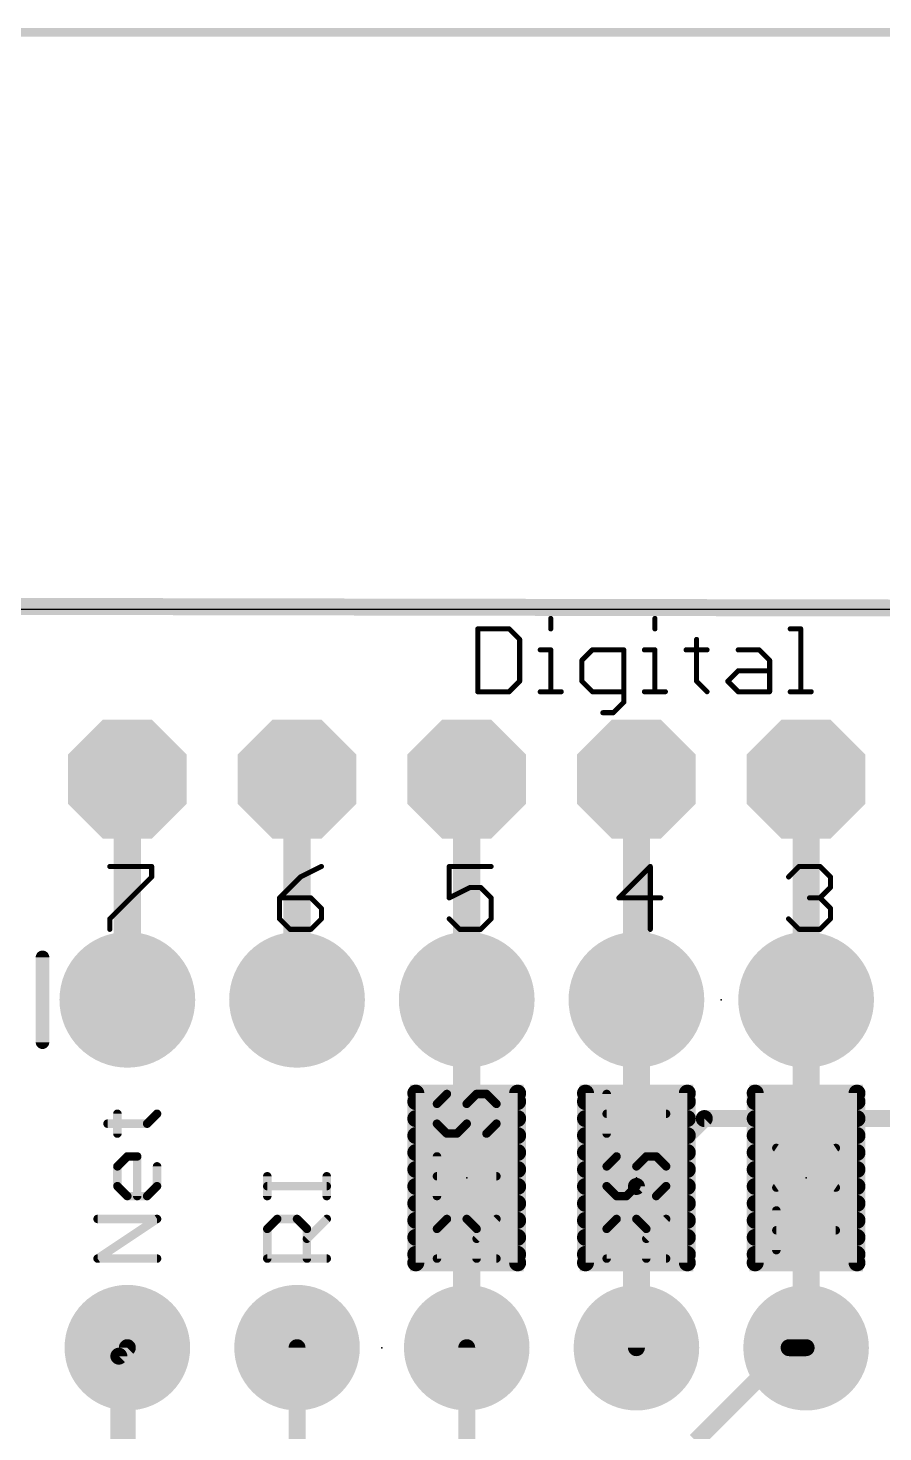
# Model space of a CAD drawing. Extents: x -21.4 to 69.1, y -5.3 to 64.3.
# Drawn here: x 44.23 to 57.03, y 41.03 to 62.04 of the extents above; entities that cross this region are included whole.
import ezdxf

# ---------------------------------------------------------------- set-up
doc = ezdxf.new("R2010")
doc.units = 0
for name, color, linetype in [('1', 12, 'CONTINUOUS'), ('16', 132, 'CONTINUOUS'), ('17', 110, 'CONTINUOUS'), ('20', 53, 'CONTINUOUS'), ('21', 40, 'CONTINUOUS'), ('23', 53, 'CONTINUOUS'), ('24', 53, 'CONTINUOUS'), ('29', 253, 'CONTINUOUS'), ('30', 253, 'CONTINUOUS'), ('47', 253, 'CONTINUOUS'), ('51', 253, 'CONTINUOUS')]:
    doc.layers.add(name, color=color, linetype=linetype)

# ---------------------------------------------------------------- blocks, each defined once
blk = doc.blocks.new('RECT')
blk.add_solid([(-0.5, -0.5), (0.5, -0.5), (-0.5, 0.5), (0.5, 0.5)])
blk = doc.blocks.new('ROUNDP')
at = {"const_width": 0.5}
blk.add_lwpolyline([(0, -0.25, 1), (0, 0.25, 1), (0, -0.25)], format="xyb", dxfattribs=at)
blk = doc.blocks.new('OCTAGONP')
at = {"const_width": 0.5}
blk.add_lwpolyline([(-0.25, -0.1036), (-0.25, 0.1036), (-0.1036, 0.25), (0.1036, 0.25), (0.25, 0.1036), (0.25, -0.1036), (0.1036, -0.25), (-0.1036, -0.25), (-0.25, -0.1036), (-0.25, 0.1036)], dxfattribs=at)

msp = doc.modelspace()

# ---------------------------------------------------------------- linework, layer by layer
at = {"layer": '1'}
for points, const_width in [([(68.961, 53.34), (-0.127, 53.467)], 0.254), ([(45.72, 47.498), (45.72, 50.8)], 0.4064), ([(48.26, 50.8), (48.26, 47.498)], 0.4064), ([(50.8, 47.498), (50.8, 50.8)], 0.4064), ([(53.34, 50.8), (53.34, 47.498)], 0.4064), ([(55.88, 47.498), (55.88, 50.8)], 0.4064), ([(54.356, 45.72), (53.34, 44.704)], 0.254), ([(63.246, 45.72), (54.356, 45.72)], 0.254), ([(53.34, 44.704), (53.34, 42.291)], 0.254), ([(45.72, 39.116), (45.72, 42.291)], 0.254), ([(48.26, 35.687), (48.26, 42.291)], 0.254), ([(50.8, 42.291), (50.8, 40.132)], 0.254), ([(54.229, 40.894), (55.626, 42.291)], 0.254), ([(55.626, 42.291), (55.88, 42.291)], 0.254)]:
    msp.add_lwpolyline(points, dxfattribs=dict(at, const_width=const_width))
for points, const_width in [([(45.8216, 50.8, 1), (45.6184, 50.8)], 0.2032), ([(48.3616, 50.8, 1), (48.1584, 50.8)], 0.2032), ([(50.9016, 50.8, 1), (50.6984, 50.8)], 0.2032), ([(53.4416, 50.8, 1), (53.2384, 50.8)], 0.2032), ([(55.9816, 50.8, 1), (55.7784, 50.8)], 0.2032), ([(45.6184, 47.498, 1), (45.8216, 47.498)], 0.2032), ([(48.1584, 47.498, 1), (48.3616, 47.498)], 0.2032), ([(50.6984, 47.498, 1), (50.9016, 47.498)], 0.2032), ([(53.2384, 47.498, 1), (53.4416, 47.498)], 0.2032), ([(55.7784, 47.498, 1), (55.9816, 47.498)], 0.2032), ([(54.356, 45.7835, 1), (54.356, 45.6565)], 0.127), ([(54.4009, 45.6751, 1), (54.3111, 45.7649)], 0.127), ([(53.4035, 44.704, 1), (53.2765, 44.704)], 0.127), ([(53.2951, 44.7489, 1), (53.3849, 44.6591)], 0.127), ([(45.7835, 42.291, 1), (45.6565, 42.291)], 0.127), ([(48.3235, 42.291, 1), (48.1965, 42.291)], 0.127), ([(50.8635, 42.291, 1), (50.7365, 42.291)], 0.127), ([(53.2765, 42.291, 1), (53.4035, 42.291)], 0.127), ([(55.626, 42.3545, 1), (55.626, 42.2275)], 0.127), ([(55.6709, 42.2461, 1), (55.5811, 42.3359)], 0.127), ([(55.88, 42.2275, 1), (55.88, 42.3545)], 0.127)]:
    msp.add_lwpolyline(points, format="xyb", dxfattribs=dict(at, const_width=const_width))
at = {"layer": '16'}
for points, const_width in [([(68.834, 53.34), (-0.127, 53.467)], 0.254), ([(50.8, 45.593), (50.8, 47.498)], 0.4064), ([(53.34, 45.593), (53.34, 47.498)], 0.4064), ([(55.88, 45.593), (55.88, 47.498)], 0.4064), ([(50.8, 44.069), (50.8, 42.291)], 0.4064), ([(53.34, 44.069), (53.34, 42.291)], 0.4064), ([(55.88, 44.069), (55.88, 42.291)], 0.4064), ([(45.593, 42.164), (45.72, 42.291)], 0.254), ([(45.593, 40.64), (45.593, 42.164)], 0.254)]:
    msp.add_lwpolyline(points, dxfattribs=dict(at, const_width=const_width))
for points, const_width in [([(50.9016, 47.498, 1), (50.6984, 47.498)], 0.2032), ([(53.4416, 47.498, 1), (53.2384, 47.498)], 0.2032), ([(55.9816, 47.498, 1), (55.7784, 47.498)], 0.2032), ([(50.6984, 45.593, 1), (50.9016, 45.593)], 0.2032), ([(53.2384, 45.593, 1), (53.4416, 45.593)], 0.2032), ([(55.7784, 45.593, 1), (55.9816, 45.593)], 0.2032), ([(50.9016, 44.069, 1), (50.6984, 44.069)], 0.2032), ([(53.4416, 44.069, 1), (53.2384, 44.069)], 0.2032), ([(55.9816, 44.069, 1), (55.7784, 44.069)], 0.2032), ([(45.6565, 42.164, 1), (45.5295, 42.164)], 0.127), ([(45.5481, 42.2089, 1), (45.6379, 42.1191)], 0.127), ([(45.7649, 42.2461, 1), (45.6751, 42.3359)], 0.127), ([(50.6984, 42.291, 1), (50.9016, 42.291)], 0.2032), ([(53.2384, 42.291, 1), (53.4416, 42.291)], 0.2032), ([(55.7784, 42.291, 1), (55.9816, 42.291)], 0.2032)]:
    msp.add_lwpolyline(points, format="xyb", dxfattribs=dict(at, const_width=const_width))
at = {"layer": '20'}
msp.add_line((64.516, 53.34), (0, 53.34), dxfattribs=at)
at = {"layer": '21'}
for points, const_width in [([(52.0764, 53.2055, 1), (52.0383, 53.2055)], 0.0381), ([(53.6356, 53.2055, 1), (53.5975, 53.2055)], 0.0381), ([(50.9841, 53.0487, 1), (50.946, 53.0487)], 0.0381), ([(50.9651, 53.0678, 1), (50.9651, 53.0297)], 0.0381), ([(51.4489, 53.0622, 1), (51.4219, 53.0352)], 0.0381), ([(51.4354, 53.0297, 1), (51.4354, 53.0678)], 0.0381), ([(52.0383, 53.0487, 1), (52.0764, 53.0487)], 0.0381), ([(53.5975, 53.0487, 1), (53.6356, 53.0487)], 0.0381), ([(55.6427, 53.0678, 1), (55.6427, 53.0297)], 0.0381), ([(55.8185, 53.0487, 1), (55.7804, 53.0487)], 0.0381), ([(55.7995, 53.0297, 1), (55.7995, 53.0678)], 0.0381), ([(51.6112, 52.8919, 1), (51.5731, 52.8919)], 0.0381), ([(51.5787, 52.8785, 1), (51.6056, 52.9054)], 0.0381), ([(51.9006, 52.7542, 1), (51.9006, 52.7161)], 0.0381), ([(52.0764, 52.7352, 1), (52.0383, 52.7352)], 0.0381), ([(52.0574, 52.7161, 1), (52.0574, 52.7542)], 0.0381), ([(52.6811, 52.7542, 1), (52.6811, 52.7161)], 0.0381), ([(52.6945, 52.7217, 1), (52.6676, 52.7486)], 0.0381), ([(53.1704, 52.7352, 1), (53.1323, 52.7352)], 0.0381), ([(53.1514, 52.7161, 1), (53.1514, 52.7542)], 0.0381), ([(53.4598, 52.7542, 1), (53.4598, 52.7161)], 0.0381), ([(53.6356, 52.7352, 1), (53.5975, 52.7352)], 0.0381), ([(53.6166, 52.7161, 1), (53.6166, 52.7542)], 0.0381), ([(54.0835, 52.7542, 1), (54.0835, 52.7161)], 0.0381), ([(54.2593, 52.8919, 1), (54.2212, 52.8919)], 0.0381), ([(54.397, 52.7161, 1), (54.397, 52.7542)], 0.0381), ([(54.8639, 52.7542, 1), (54.8639, 52.7161)], 0.0381), ([(55.1909, 52.7486, 1), (55.164, 52.7217)], 0.0381), ([(55.1775, 52.7161, 1), (55.1775, 52.7542)], 0.0381), ([(52.5433, 52.5784, 1), (52.5052, 52.5784)], 0.0381), ([(52.5108, 52.5919, 1), (52.5378, 52.5649)], 0.0381), ([(55.3533, 52.5784, 1), (55.3152, 52.5784)], 0.0381), ([(55.3208, 52.5649, 1), (55.3477, 52.5919)], 0.0381), ([(54.8639, 52.4407, 1), (54.8639, 52.4026)], 0.0381), ([(54.8774, 52.4082, 1), (54.8505, 52.4351)], 0.0381), ([(55.3342, 52.4026, 1), (55.3342, 52.4407)], 0.0381), ([(50.946, 52.1081, 1), (50.9841, 52.1081)], 0.0381), ([(50.9651, 52.1272, 1), (50.9651, 52.0891)], 0.0381), ([(51.4219, 52.1216, 1), (51.4489, 52.0946)], 0.0381), ([(51.4354, 52.0891, 1), (51.4354, 52.1272)], 0.0381), ([(51.5731, 52.2649, 1), (51.6112, 52.2649)], 0.0381), ([(51.6056, 52.2514, 1), (51.5787, 52.2783)], 0.0381), ([(51.9006, 52.1272, 1), (51.9006, 52.0891)], 0.0381), ([(52.0383, 52.1081, 1), (52.0764, 52.1081)], 0.0381), ([(52.2142, 52.0891, 1), (52.2142, 52.1272)], 0.0381), ([(52.5378, 52.2783, 1), (52.5108, 52.2514)], 0.0381), ([(52.5052, 52.2649, 1), (52.5433, 52.2649)], 0.0381), ([(52.6811, 52.1272, 1), (52.6811, 52.0891)], 0.0381), ([(52.6676, 52.0946, 1), (52.6945, 52.1216)], 0.0381), ([(53.1514, 52.0891, 1), (53.1514, 52.1272)], 0.0381), ([(53.4598, 52.1272, 1), (53.4598, 52.0891)], 0.0381), ([(53.5975, 52.1081, 1), (53.6356, 52.1081)], 0.0381), ([(53.7734, 52.0891, 1), (53.7734, 52.1272)], 0.0381), ([(54.2537, 52.2783, 1), (54.2268, 52.2514)], 0.0381), ([(54.2212, 52.2649, 1), (54.2593, 52.2649)], 0.0381), ([(54.3836, 52.0946, 1), (54.4105, 52.1216)], 0.0381), ([(54.7206, 52.2783, 1), (54.6937, 52.2514)], 0.0381), ([(54.6937, 52.2783, 1), (54.7206, 52.2514)], 0.0381), ([(54.8639, 52.1272, 1), (54.8639, 52.0891)], 0.0381), ([(54.8505, 52.0946, 1), (54.8774, 52.1216)], 0.0381), ([(55.3152, 52.1081, 1), (55.3533, 52.1081)], 0.0381), ([(55.3342, 52.0891, 1), (55.3342, 52.1272)], 0.0381), ([(55.6427, 52.1272, 1), (55.6427, 52.0891)], 0.0381), ([(55.7804, 52.1081, 1), (55.8185, 52.1081)], 0.0381), ([(55.9562, 52.0891, 1), (55.9562, 52.1272)], 0.0381), ([(53.1323, 51.9513, 1), (53.1704, 51.9513)], 0.0381), ([(53.1648, 51.9379, 1), (53.1379, 51.9648)], 0.0381), ([(52.8378, 51.8136, 1), (52.8378, 51.7755)], 0.0381), ([(52.9811, 51.808, 1), (53.0081, 51.7811)], 0.0381), ([(52.9946, 51.7755, 1), (52.9946, 51.8136)], 0.0381), ([(45.4576, 49.5118, 1), (45.4576, 49.4737)], 0.0381), ([(46.1037, 49.4927, 1), (46.0656, 49.4927)], 0.0381), ([(46.0847, 49.4737, 1), (46.0847, 49.5118)], 0.0381), ([(48.6332, 49.4757, 1), (48.6161, 49.5097)], 0.0381), ([(50.5376, 49.5118, 1), (50.5376, 49.4737)], 0.0381), ([(50.5566, 49.4927, 1), (50.5185, 49.4927)], 0.0381), ([(51.1647, 49.4737, 1), (51.1647, 49.5118)], 0.0381), ([(53.5669, 49.4927, 1), (53.5288, 49.4927)], 0.0381), ([(53.5614, 49.4792, 1), (53.5344, 49.5062)], 0.0381), ([(55.7743, 49.5118, 1), (55.7743, 49.4737)], 0.0381), ([(55.7878, 49.4792, 1), (55.7609, 49.5062)], 0.0381), ([(56.1014, 49.5062, 1), (56.0744, 49.4792)], 0.0381), ([(56.0879, 49.4737, 1), (56.0879, 49.5118)], 0.0381), ([(46.0656, 49.3359, 1), (46.1037, 49.3359)], 0.0381), ([(46.0981, 49.3225, 1), (46.0712, 49.3494)], 0.0381), ([(48.3026, 49.353, 1), (48.3196, 49.3189)], 0.0381), ([(48.3246, 49.3225, 1), (48.2976, 49.3494)], 0.0381), ([(50.8511, 49.1982, 1), (50.8511, 49.1601)], 0.0381), ([(50.8596, 49.1621, 1), (50.8426, 49.1962)], 0.0381), ([(51.0214, 49.1926, 1), (50.9944, 49.1657)], 0.0381), ([(51.0079, 49.1601, 1), (51.0079, 49.1982)], 0.0381), ([(55.6041, 49.3494, 1), (55.6311, 49.3225)], 0.0381), ([(56.2637, 49.3359, 1), (56.2256, 49.3359)], 0.0381), ([(56.2256, 49.1792, 1), (56.2637, 49.1792)], 0.0381), ([(56.2312, 49.3225, 1), (56.2581, 49.3494)], 0.0381), ([(56.2581, 49.1657, 1), (56.2312, 49.1926)], 0.0381), ([(48.0166, 49.0224, 1), (47.9785, 49.0224)], 0.0381), ([(47.9976, 49.0415, 1), (47.9976, 49.0034)], 0.0381), ([(47.9841, 49.0359, 1), (48.0111, 49.0089)], 0.0381), ([(48.4814, 49.0359, 1), (48.4544, 49.0089)], 0.0381), ([(48.4679, 49.0034, 1), (48.4679, 49.0415)], 0.0381), ([(50.5291, 49.0394, 1), (50.5461, 49.0054)], 0.0381), ([(50.5185, 49.0224, 1), (50.5566, 49.0224)], 0.0381), ([(51.1837, 49.0224, 1), (51.1456, 49.0224)], 0.0381), ([(51.1512, 49.0089, 1), (51.1781, 49.0359)], 0.0381), ([(53.0776, 49.0415, 1), (53.0776, 49.0034)], 0.0381), ([(53.0641, 49.0359, 1), (53.0911, 49.0089)], 0.0381), ([(53.7047, 49.0034, 1), (53.7047, 49.0415)], 0.0381), ([(55.9311, 49.0415, 1), (55.9311, 49.0034)], 0.0381), ([(56.1014, 49.0359, 1), (56.0744, 49.0089)], 0.0381), ([(56.0744, 49.0359, 1), (56.1014, 49.0089)], 0.0381), ([(56.0879, 49.0034, 1), (56.0879, 49.0415)], 0.0381), ([(45.4766, 48.7089, 1), (45.4385, 48.7089)], 0.0381), ([(48.0111, 48.7223, 1), (47.9841, 48.6954)], 0.0381), ([(48.6437, 48.8656, 1), (48.6056, 48.8656)], 0.0381), ([(48.6112, 48.8522, 1), (48.6381, 48.8791)], 0.0381), ([(48.6381, 48.6954, 1), (48.6112, 48.7223)], 0.0381), ([(50.5511, 48.7223, 1), (50.5241, 48.6954)], 0.0381), ([(51.1781, 48.6954, 1), (51.1512, 48.7223)], 0.0381), ([(55.6311, 48.7223, 1), (55.6041, 48.6954)], 0.0381), ([(56.2637, 48.8656, 1), (56.2256, 48.8656)], 0.0381), ([(56.2312, 48.8522, 1), (56.2581, 48.8791)], 0.0381), ([(56.2581, 48.6954, 1), (56.2312, 48.7223)], 0.0381), ([(45.4385, 48.5521, 1), (45.4766, 48.5521)], 0.0381), ([(45.4441, 48.7223, 1), (45.4711, 48.6954)], 0.0381), ([(47.9785, 48.7089, 1), (48.0166, 48.7089)], 0.0381), ([(48.1543, 48.5712, 1), (48.1543, 48.5331)], 0.0381), ([(48.1409, 48.5386, 1), (48.1678, 48.5656)], 0.0381), ([(48.4544, 48.5656, 1), (48.4814, 48.5386)], 0.0381), ([(48.4679, 48.5331, 1), (48.4679, 48.5712)], 0.0381), ([(48.6056, 48.7089, 1), (48.6437, 48.7089)], 0.0381), ([(50.6943, 48.5712, 1), (50.6943, 48.5331)], 0.0381), ([(50.6809, 48.5386, 1), (50.7078, 48.5656)], 0.0381), ([(50.9944, 48.5656, 1), (51.0214, 48.5386)], 0.0381), ([(51.0079, 48.5331, 1), (51.0079, 48.5712)], 0.0381), ([(51.1456, 48.7089, 1), (51.1837, 48.7089)], 0.0381), ([(53.5288, 48.5521, 1), (53.5669, 48.5521)], 0.0381), ([(55.7743, 48.5712, 1), (55.7743, 48.5331)], 0.0381), ([(55.7609, 48.5386, 1), (55.7878, 48.5656)], 0.0381), ([(56.0744, 48.5656, 1), (56.1014, 48.5386)], 0.0381), ([(56.0879, 48.5331, 1), (56.0879, 48.5712)], 0.0381), ([(56.2256, 48.7089, 1), (56.2637, 48.7089)], 0.0381), ([(50.5255, 46.0663, 1), (50.4806, 46.1112)], 0.0635), ([(50.9479, 46.1205, 1), (50.9479, 46.057)], 0.0635), ([(50.9704, 46.0663, 1), (50.9255, 46.1112)], 0.0635), ([(51.1187, 46.1112, 1), (51.0738, 46.0663)], 0.0635), ([(51.0962, 46.057, 1), (51.0962, 46.1205)], 0.0635), ([(52.9265, 46.0887, 1), (52.863, 46.0887)], 0.0635), ([(45.6031, 45.7921, 1), (45.5396, 45.7921)], 0.0635), ([(46.187, 45.7697, 1), (46.142, 45.8146)], 0.0635), ([(50.3865, 45.9404, 1), (50.323, 45.9404)], 0.0635), ([(50.3323, 45.9629, 1), (50.3772, 45.918)], 0.0635), ([(50.8314, 45.9404, 1), (50.7679, 45.9404)], 0.0635), ([(50.7772, 45.9629, 1), (50.8221, 45.918)], 0.0635), ([(51.2763, 45.9404, 1), (51.2127, 45.9404)], 0.0635), ([(51.222, 45.918, 1), (51.267, 45.9629)], 0.0635), ([(52.8947, 45.8239, 1), (52.8947, 45.7604)], 0.0635), ([(53.7845, 45.7604, 1), (53.7845, 45.8239)], 0.0635), ([(45.423, 45.6756, 1), (45.423, 45.6121)], 0.0635), ([(45.9938, 45.6663, 1), (46.0387, 45.6214)], 0.0635), ([(46.0162, 45.6121, 1), (46.0162, 45.6756)], 0.0635), ([(50.323, 45.6438, 1), (50.3865, 45.6438)], 0.0635), ([(50.3772, 45.6663, 1), (50.3323, 45.6214)], 0.0635), ([(50.7679, 45.6438, 1), (50.8314, 45.6438)], 0.0635), ([(50.8221, 45.6214, 1), (50.7772, 45.6663)], 0.0635), ([(51.2127, 45.6438, 1), (51.2763, 45.6438)], 0.0635), ([(51.267, 45.6214, 1), (51.222, 45.6663)], 0.0635), ([(45.5396, 45.4955, 1), (45.6031, 45.4955)], 0.0635), ([(50.503, 45.5273, 1), (50.503, 45.4638)], 0.0635), ([(50.4806, 45.4731, 1), (50.5255, 45.518)], 0.0635), ([(50.6289, 45.518, 1), (50.6738, 45.4731)], 0.0635), ([(50.6513, 45.4638, 1), (50.6513, 45.5273)], 0.0635), ([(51.0738, 45.518, 1), (51.1187, 45.4731)], 0.0635), ([(52.863, 45.4955, 1), (52.9265, 45.4955)], 0.0635), ([(45.7196, 45.1849, 1), (45.7196, 45.1214)], 0.0635), ([(45.7421, 45.1307, 1), (45.6972, 45.1756)], 0.0635), ([(45.8997, 45.1532, 1), (45.8362, 45.1532)], 0.0635), ([(45.8679, 45.1214, 1), (45.8679, 45.1849)], 0.0635), ([(50.3865, 45.1532, 1), (50.323, 45.1532)], 0.0635), ([(53.0655, 45.1307, 1), (53.0206, 45.1756)], 0.0635), ([(53.4879, 45.1849, 1), (53.4879, 45.1214)], 0.0635), ([(53.5104, 45.1307, 1), (53.4655, 45.1756)], 0.0635), ([(53.6587, 45.1756, 1), (53.6138, 45.1307)], 0.0635), ([(53.6362, 45.1214, 1), (53.6362, 45.1849)], 0.0635), ([(55.4524, 45.3066, 1), (55.4171, 45.2538)], 0.0635), ([(56.3421, 45.2538, 1), (56.3069, 45.3066)], 0.0635), ([(45.6031, 45.0049, 1), (45.5396, 45.0049)], 0.0635), ([(45.5489, 45.0273, 1), (45.5938, 44.9824)], 0.0635), ([(46.1963, 45.0049, 1), (46.1328, 45.0049)], 0.0635), ([(52.9265, 45.0049, 1), (52.863, 45.0049)], 0.0635), ([(52.8723, 45.0273, 1), (52.9172, 44.9824)], 0.0635), ([(53.3714, 45.0049, 1), (53.3079, 45.0049)], 0.0635), ([(53.3172, 45.0273, 1), (53.3621, 44.9824)], 0.0635), ([(53.8163, 45.0049, 1), (53.7527, 45.0049)], 0.0635), ([(53.762, 44.9824, 1), (53.807, 45.0273)], 0.0635), ([(45.5938, 44.7308, 1), (45.5489, 44.6859)], 0.0635), ([(46.187, 44.6859, 1), (46.142, 44.7308)], 0.0635), ([(47.8465, 44.8566, 1), (47.783, 44.8566)], 0.0635), ([(47.8147, 44.7401, 1), (47.8147, 44.6766)], 0.0635), ([(48.7363, 44.8566, 1), (48.6728, 44.8566)], 0.0635), ([(48.7045, 44.6766, 1), (48.7045, 44.7401)], 0.0635), ([(50.3547, 44.8884, 1), (50.3547, 44.8249)], 0.0635), ([(51.2445, 44.8249, 1), (51.2445, 44.8884)], 0.0635), ([(52.9172, 44.7308, 1), (52.8723, 44.6859)], 0.0635), ([(53.3621, 44.6859, 1), (53.3172, 44.7308)], 0.0635), ([(53.807, 44.6859, 1), (53.762, 44.7308)], 0.0635), ([(45.5396, 44.7083, 1), (45.6031, 44.7083)], 0.0635), ([(45.7196, 44.5918, 1), (45.7196, 44.5283)], 0.0635), ([(45.6972, 44.5376, 1), (45.7421, 44.5825)], 0.0635), ([(45.8362, 44.56, 1), (45.8997, 44.56)], 0.0635), ([(45.9938, 44.5825, 1), (46.0387, 44.5376)], 0.0635), ([(46.0162, 44.5283, 1), (46.0162, 44.5918)], 0.0635), ([(46.1328, 44.7083, 1), (46.1963, 44.7083)], 0.0635), ([(47.783, 44.56, 1), (47.8465, 44.56)], 0.0635), ([(48.6728, 44.56, 1), (48.7363, 44.56)], 0.0635), ([(50.323, 44.56, 1), (50.3865, 44.56)], 0.0635), ([(52.863, 44.7083, 1), (52.9265, 44.7083)], 0.0635), ([(53.043, 44.5918, 1), (53.043, 44.5283)], 0.0635), ([(53.0206, 44.5376, 1), (53.0655, 44.5825)], 0.0635), ([(53.1689, 44.5825, 1), (53.2138, 44.5376)], 0.0635), ([(53.1913, 44.5283, 1), (53.1913, 44.5918)], 0.0635), ([(53.3079, 44.7083, 1), (53.3714, 44.7083)], 0.0635), ([(53.6138, 44.5825, 1), (53.6587, 44.5376)], 0.0635), ([(53.7527, 44.7083, 1), (53.8163, 44.7083)], 0.0635), ([(55.4171, 44.7134, 1), (55.4524, 44.6606)], 0.0635), ([(56.3069, 44.6606, 1), (56.3421, 44.7134)], 0.0635), ([(55.4665, 44.3447, 1), (55.403, 44.3447)], 0.0635), ([(45.2747, 44.2494, 1), (45.2747, 44.1859)], 0.0635), ([(46.1821, 44.1913, 1), (46.1469, 44.2441)], 0.0635), ([(46.1645, 44.1859, 1), (46.1645, 44.2494)], 0.0635), ([(47.8465, 44.0694, 1), (47.783, 44.0694)], 0.0635), ([(47.7923, 44.0918, 1), (47.8372, 44.0469)], 0.0635), ([(47.963, 44.2494, 1), (47.963, 44.1859)], 0.0635), ([(47.9855, 44.1952, 1), (47.9406, 44.2401)], 0.0635), ([(48.2821, 44.2401, 1), (48.2372, 44.1952)], 0.0635), ([(48.2596, 44.1859, 1), (48.2596, 44.2494)], 0.0635), ([(48.4397, 44.0694, 1), (48.3762, 44.0694)], 0.0635), ([(48.3855, 44.0469, 1), (48.4304, 44.0918)], 0.0635), ([(48.727, 44.1952, 1), (48.682, 44.2401)], 0.0635), ([(50.3865, 44.0694, 1), (50.323, 44.0694)], 0.0635), ([(50.3323, 44.0918, 1), (50.3772, 44.0469)], 0.0635), ([(50.503, 44.2494, 1), (50.503, 44.1859)], 0.0635), ([(50.5255, 44.1952, 1), (50.4806, 44.2401)], 0.0635), ([(50.8221, 44.2401, 1), (50.7772, 44.1952)], 0.0635), ([(50.7996, 44.1859, 1), (50.7996, 44.2494)], 0.0635), ([(50.9797, 44.0694, 1), (50.9162, 44.0694)], 0.0635), ([(50.9255, 44.0469, 1), (50.9704, 44.0918)], 0.0635), ([(51.267, 44.1952, 1), (51.222, 44.2401)], 0.0635), ([(52.9265, 44.0694, 1), (52.863, 44.0694)], 0.0635), ([(52.8723, 44.0918, 1), (52.9172, 44.0469)], 0.0635), ([(53.043, 44.2494, 1), (53.043, 44.1859)], 0.0635), ([(53.0655, 44.1952, 1), (53.0206, 44.2401)], 0.0635), ([(53.3621, 44.2401, 1), (53.3172, 44.1952)], 0.0635), ([(53.3396, 44.1859, 1), (53.3396, 44.2494)], 0.0635), ([(53.5197, 44.0694, 1), (53.4562, 44.0694)], 0.0635), ([(53.4655, 44.0469, 1), (53.5104, 44.0918)], 0.0635), ([(53.807, 44.1952, 1), (53.762, 44.2401)], 0.0635), ([(48.3855, 43.9435, 1), (48.4304, 43.8986)], 0.0635), ([(50.9255, 43.9435, 1), (50.9704, 43.8986)], 0.0635), ([(53.4655, 43.9435, 1), (53.5104, 43.8986)], 0.0635), ([(55.4347, 44.0798, 1), (55.4347, 44.0163)], 0.0635), ([(56.3245, 44.0163, 1), (56.3245, 44.0798)], 0.0635), ([(55.403, 43.7515, 1), (55.4665, 43.7515)], 0.0635), ([(45.2747, 43.6563, 1), (45.2747, 43.5928)], 0.0635), ([(45.2571, 43.6509, 1), (45.2924, 43.5981)], 0.0635), ([(46.1645, 43.5928, 1), (46.1645, 43.6563)], 0.0635), ([(47.8147, 43.6563, 1), (47.8147, 43.5928)], 0.0635), ([(47.783, 43.6245, 1), (47.8465, 43.6245)], 0.0635), ([(48.3762, 43.6245, 1), (48.4397, 43.6245)], 0.0635), ([(48.7045, 43.5928, 1), (48.7045, 43.6563)], 0.0635), ([(50.3547, 43.6563, 1), (50.3547, 43.5928)], 0.0635), ([(50.323, 43.6245, 1), (50.3865, 43.6245)], 0.0635), ([(50.9162, 43.6245, 1), (50.9797, 43.6245)], 0.0635), ([(51.2445, 43.5928, 1), (51.2445, 43.6563)], 0.0635), ([(52.8947, 43.6563, 1), (52.8947, 43.5928)], 0.0635), ([(52.863, 43.6245, 1), (52.9265, 43.6245)], 0.0635), ([(53.4562, 43.6245, 1), (53.5197, 43.6245)], 0.0635), ([(53.7845, 43.5928, 1), (53.7845, 43.6563)], 0.0635)]:
    msp.add_lwpolyline(points, format="xyb", dxfattribs=dict(at, const_width=const_width))
for points, const_width in [([(52.0574, 53.2055), (52.0574, 53.0487)], 0.0762), ([(53.6166, 53.2055), (53.6166, 53.0487)], 0.0762), ([(50.9651, 53.0487), (50.9651, 52.1081)], 0.0762), ([(51.4354, 53.0487), (50.9651, 53.0487)], 0.0762), ([(51.5922, 52.8919), (51.4354, 53.0487)], 0.0762), ([(55.6427, 53.0487), (55.7995, 53.0487)], 0.0762), ([(55.7995, 53.0487), (55.7995, 52.1081)], 0.0762), ([(51.5922, 52.2649), (51.5922, 52.8919)], 0.0762), ([(51.9006, 52.7352), (52.0574, 52.7352)], 0.0762), ([(52.0574, 52.7352), (52.0574, 52.1081)], 0.0762), ([(52.6811, 52.7352), (52.5243, 52.5784)], 0.0762), ([(53.1514, 52.7352), (52.6811, 52.7352)], 0.0762), ([(53.1514, 51.9513), (53.1514, 52.7352)], 0.0762), ([(53.4598, 52.7352), (53.6166, 52.7352)], 0.0762), ([(53.6166, 52.7352), (53.6166, 52.1081)], 0.0762), ([(54.0835, 52.7352), (54.397, 52.7352)], 0.0762), ([(54.2403, 52.8919), (54.2403, 52.2649)], 0.0762), ([(54.8639, 52.7352), (55.1775, 52.7352)], 0.0762), ([(55.1775, 52.7352), (55.3342, 52.5784)], 0.0762), ([(52.5243, 52.5784), (52.5243, 52.2649)], 0.0762), ([(55.3342, 52.5784), (55.3342, 52.1081)], 0.0762), ([(54.7072, 52.2649), (54.8639, 52.4216)], 0.0762), ([(54.8639, 52.4216), (55.3342, 52.4216)], 0.0762), ([(50.9651, 52.1081), (51.4354, 52.1081)], 0.0762), ([(51.4354, 52.1081), (51.5922, 52.2649)], 0.0762), ([(51.9006, 52.1081), (52.2142, 52.1081)], 0.0762), ([(52.5243, 52.2649), (52.6811, 52.1081)], 0.0762), ([(52.6811, 52.1081), (53.1514, 52.1081)], 0.0762), ([(53.4598, 52.1081), (53.7734, 52.1081)], 0.0762), ([(54.2403, 52.2649), (54.397, 52.1081)], 0.0762), ([(54.8639, 52.1081), (54.7072, 52.2649)], 0.0762), ([(55.3342, 52.1081), (54.8639, 52.1081)], 0.0762), ([(55.6427, 52.1081), (55.9562, 52.1081)], 0.0762), ([(52.9946, 51.7946), (53.1514, 51.9513)], 0.0762), ([(52.8378, 51.7946), (52.9946, 51.7946)], 0.0762), ([(45.4576, 49.4927), (46.0847, 49.4927)], 0.0762), ([(46.0847, 49.4927), (46.0847, 49.3359)], 0.0762), ([(48.6247, 49.4927), (48.3111, 49.3359)], 0.0762), ([(51.1647, 49.4927), (50.5376, 49.4927)], 0.0762), ([(50.5376, 49.4927), (50.5376, 49.0224)], 0.0762), ([(53.5479, 49.4927), (53.0776, 49.0224)], 0.0762), ([(53.5479, 48.5521), (53.5479, 49.4927)], 0.0762), ([(55.6176, 49.3359), (55.7743, 49.4927)], 0.0762), ([(55.7743, 49.4927), (56.0879, 49.4927)], 0.0762), ([(56.0879, 49.4927), (56.2447, 49.3359)], 0.0762), ([(46.0847, 49.3359), (45.4576, 48.7089)], 0.0762), ([(48.3111, 49.3359), (47.9976, 49.0224)], 0.0762), ([(50.5376, 49.0224), (50.8511, 49.1792)], 0.0762), ([(50.8511, 49.1792), (51.0079, 49.1792)], 0.0762), ([(51.0079, 49.1792), (51.1647, 49.0224)], 0.0762), ([(56.2447, 49.1792), (56.0879, 49.0224)], 0.0762), ([(56.2447, 49.3359), (56.2447, 49.1792)], 0.0762), ([(47.9976, 49.0224), (47.9976, 48.7089)], 0.0762), ([(48.4679, 49.0224), (47.9976, 49.0224)], 0.0762), ([(48.6247, 48.8656), (48.4679, 49.0224)], 0.0762), ([(51.1647, 49.0224), (51.1647, 48.7089)], 0.0762), ([(53.0776, 49.0224), (53.7047, 49.0224)], 0.0762), ([(56.0879, 49.0224), (55.9311, 49.0224)], 0.0762), ([(56.0879, 49.0224), (56.2447, 48.8656)], 0.0762), ([(45.4576, 48.7089), (45.4576, 48.5521)], 0.0762), ([(47.9976, 48.7089), (48.1543, 48.5521)], 0.0762), ([(48.4679, 48.5521), (48.6247, 48.7089)], 0.0762), ([(48.6247, 48.7089), (48.6247, 48.8656)], 0.0762), ([(50.6943, 48.5521), (50.5376, 48.7089)], 0.0762), ([(51.1647, 48.7089), (51.0079, 48.5521)], 0.0762), ([(55.7743, 48.5521), (55.6176, 48.7089)], 0.0762), ([(56.2447, 48.7089), (56.0879, 48.5521)], 0.0762), ([(56.2447, 48.8656), (56.2447, 48.7089)], 0.0762), ([(48.1543, 48.5521), (48.4679, 48.5521)], 0.0762), ([(51.0079, 48.5521), (50.6943, 48.5521)], 0.0762), ([(56.0879, 48.5521), (55.7743, 48.5521)], 0.0762), ([(50.503, 46.0887), (50.3547, 45.9404)], 0.127), ([(50.7996, 45.9404), (50.9479, 46.0887)], 0.127), ([(50.9479, 46.0887), (51.0962, 46.0887)], 0.127), ([(51.0962, 46.0887), (51.2445, 45.9404)], 0.127), ([(52.8947, 45.4955), (52.8947, 46.0887)], 0.127), ([(45.5713, 45.4955), (45.5713, 45.7921)], 0.127), ([(46.0162, 45.6438), (46.1645, 45.7921)], 0.127), ([(50.3547, 45.9404), (50.3547, 45.6438)], 0.127), ([(50.7996, 45.6438), (50.7996, 45.9404)], 0.127), ([(51.2445, 45.9404), (51.2445, 45.6438)], 0.127), ([(53.7845, 45.7921), (52.8947, 45.7921)], 0.127), ([(45.423, 45.6438), (46.0162, 45.6438)], 0.127), ([(50.3547, 45.6438), (50.503, 45.4955)], 0.127), ([(50.6513, 45.4955), (50.7996, 45.6438)], 0.127), ([(51.2445, 45.6438), (51.0962, 45.4955)], 0.127), ([(50.503, 45.4955), (50.6513, 45.4955)], 0.127), ([(45.5713, 45.0049), (45.7196, 45.1532)], 0.127), ([(45.7196, 45.1532), (45.8679, 45.1532)], 0.127), ([(45.8679, 45.1532), (45.8679, 44.56)], 0.127), ([(50.3547, 44.56), (50.3547, 45.1532)], 0.127), ([(53.043, 45.1532), (52.8947, 45.0049)], 0.127), ([(53.3396, 45.0049), (53.4879, 45.1532)], 0.127), ([(53.4879, 45.1532), (53.6362, 45.1532)], 0.127), ([(53.6362, 45.1532), (53.7845, 45.0049)], 0.127), ([(55.4347, 44.687), (56.3245, 45.2802)], 0.127), ([(55.4347, 45.2802), (56.3245, 44.687)], 0.127), ([(45.5713, 44.7083), (45.5713, 45.0049)], 0.127), ([(46.1645, 45.0049), (46.1645, 44.7083)], 0.127), ([(52.8947, 45.0049), (52.8947, 44.7083)], 0.127), ([(53.3396, 44.7083), (53.3396, 45.0049)], 0.127), ([(53.7845, 45.0049), (53.7845, 44.7083)], 0.127), ([(45.7196, 44.56), (45.5713, 44.7083)], 0.127), ([(46.1645, 44.7083), (46.0162, 44.56)], 0.127), ([(47.8147, 44.56), (47.8147, 44.8566)], 0.127), ([(48.7045, 44.7083), (47.8147, 44.7083)], 0.127), ([(48.7045, 44.56), (48.7045, 44.8566)], 0.127), ([(51.2445, 44.8566), (50.3547, 44.8566)], 0.127), ([(52.8947, 44.7083), (53.043, 44.56)], 0.127), ([(53.1913, 44.56), (53.3396, 44.7083)], 0.127), ([(53.7845, 44.7083), (53.6362, 44.56)], 0.127), ([(46.0162, 44.56), (45.7196, 44.56)], 0.127), ([(53.043, 44.56), (53.1913, 44.56)], 0.127), ([(55.4347, 43.7515), (55.4347, 44.3447)], 0.127), ([(45.2747, 43.6245), (46.1645, 44.2177)], 0.127), ([(46.1645, 44.2177), (45.2747, 44.2177)], 0.127), ([(47.8147, 44.0694), (47.963, 44.2177)], 0.127), ([(47.8147, 43.6245), (47.8147, 44.0694)], 0.127), ([(47.963, 44.2177), (48.2596, 44.2177)], 0.127), ([(48.2596, 44.2177), (48.4079, 44.0694)], 0.127), ([(48.4079, 43.9211), (48.7045, 44.2177)], 0.127), ([(48.4079, 44.0694), (48.4079, 43.6245)], 0.127), ([(50.3547, 44.0694), (50.503, 44.2177)], 0.127), ([(50.3547, 43.6245), (50.3547, 44.0694)], 0.127), ([(50.503, 44.2177), (50.7996, 44.2177)], 0.127), ([(50.7996, 44.2177), (50.9479, 44.0694)], 0.127), ([(50.9479, 43.9211), (51.2445, 44.2177)], 0.127), ([(50.9479, 44.0694), (50.9479, 43.6245)], 0.127), ([(52.8947, 44.0694), (53.043, 44.2177)], 0.127), ([(52.8947, 43.6245), (52.8947, 44.0694)], 0.127), ([(53.043, 44.2177), (53.3396, 44.2177)], 0.127), ([(53.3396, 44.2177), (53.4879, 44.0694)], 0.127), ([(53.4879, 43.9211), (53.7845, 44.2177)], 0.127), ([(53.4879, 44.0694), (53.4879, 43.6245)], 0.127), ([(56.3245, 44.0481), (55.4347, 44.0481)], 0.127), ([(46.1645, 43.6245), (45.2747, 43.6245)], 0.127), ([(48.7045, 43.6245), (47.8147, 43.6245)], 0.127), ([(51.2445, 43.6245), (50.3547, 43.6245)], 0.127), ([(53.7845, 43.6245), (52.8947, 43.6245)], 0.127)]:
    msp.add_lwpolyline(points, dxfattribs=dict(at, const_width=const_width))
at = {"layer": '23'}
for p in [(54.61, 47.498), (49.53, 42.291)]:
    msp.add_point(p, dxfattribs=at)
at = {"layer": '24'}
for p in [(50.8, 44.831), (53.34, 44.831), (55.88, 44.831)]:
    msp.add_point(p, dxfattribs=at)
at = {"layer": '30', "const_width": 0.254}
for points in [[(50.038, 46.101), (50.038, 43.561)], [(51.562, 46.101), (50.038, 46.101)], [(51.562, 43.561), (51.562, 46.101)], [(52.578, 46.101), (52.578, 43.561)], [(54.102, 46.101), (52.578, 46.101)], [(54.102, 43.561), (54.102, 46.101)], [(55.118, 46.101), (55.118, 43.561)], [(56.642, 46.101), (55.118, 46.101)], [(56.642, 43.561), (56.642, 46.101)], [(50.038, 45.974), (51.562, 45.974)], [(52.578, 45.974), (54.102, 45.974)], [(55.118, 45.974), (56.642, 45.974)], [(50.038, 45.72), (51.562, 45.72)], [(52.578, 45.72), (54.102, 45.72)], [(55.118, 45.72), (56.642, 45.72)], [(50.038, 45.466), (51.562, 45.466)], [(52.578, 45.466), (54.102, 45.466)], [(55.118, 45.466), (56.642, 45.466)], [(50.038, 45.212), (51.562, 45.212)], [(52.578, 45.212), (54.102, 45.212)], [(55.118, 45.212), (56.642, 45.212)], [(50.038, 44.958), (51.562, 44.958)], [(52.578, 44.958), (54.102, 44.958)], [(55.118, 44.958), (56.642, 44.958)], [(50.038, 44.704), (51.562, 44.704)], [(52.578, 44.704), (54.102, 44.704)], [(55.118, 44.704), (56.642, 44.704)], [(50.038, 44.45), (51.562, 44.45)], [(52.578, 44.45), (54.102, 44.45)], [(55.118, 44.45), (56.642, 44.45)], [(50.038, 44.196), (51.562, 44.196)], [(52.578, 44.196), (54.102, 44.196)], [(55.118, 44.196), (56.642, 44.196)], [(50.038, 43.942), (51.562, 43.942)], [(52.578, 43.942), (54.102, 43.942)], [(55.118, 43.942), (56.642, 43.942)], [(50.038, 43.688), (51.562, 43.688)], [(52.578, 43.688), (54.102, 43.688)], [(55.118, 43.688), (56.642, 43.688)], [(50.038, 43.561), (51.562, 43.561)], [(52.578, 43.561), (54.102, 43.561)], [(55.118, 43.561), (56.642, 43.561)]]:
    msp.add_lwpolyline(points, dxfattribs=at)
at = {"layer": '30', "const_width": 0.127}
for points in [[(50.1015, 46.101, 1), (49.9745, 46.101)], [(50.038, 46.1645, 1), (50.038, 46.0375)], [(51.6255, 46.101, 1), (51.4985, 46.101)], [(51.562, 46.0375, 1), (51.562, 46.1645)], [(52.6415, 46.101, 1), (52.5145, 46.101)], [(52.578, 46.1645, 1), (52.578, 46.0375)], [(54.1655, 46.101, 1), (54.0385, 46.101)], [(54.102, 46.0375, 1), (54.102, 46.1645)], [(55.1815, 46.101, 1), (55.0545, 46.101)], [(55.118, 46.1645, 1), (55.118, 46.0375)], [(56.7055, 46.101, 1), (56.5785, 46.101)], [(56.642, 46.0375, 1), (56.642, 46.1645)], [(50.038, 46.0375, 1), (50.038, 45.9105)], [(51.562, 45.9105, 1), (51.562, 46.0375)], [(52.578, 46.0375, 1), (52.578, 45.9105)], [(54.102, 45.9105, 1), (54.102, 46.0375)], [(55.118, 46.0375, 1), (55.118, 45.9105)], [(56.642, 45.9105, 1), (56.642, 46.0375)], [(50.038, 45.7835, 1), (50.038, 45.6565)], [(51.562, 45.6565, 1), (51.562, 45.7835)], [(52.578, 45.7835, 1), (52.578, 45.6565)], [(54.102, 45.6565, 1), (54.102, 45.7835)], [(55.118, 45.7835, 1), (55.118, 45.6565)], [(56.642, 45.6565, 1), (56.642, 45.7835)], [(50.038, 45.5295, 1), (50.038, 45.4025)], [(51.562, 45.4025, 1), (51.562, 45.5295)], [(52.578, 45.5295, 1), (52.578, 45.4025)], [(54.102, 45.4025, 1), (54.102, 45.5295)], [(55.118, 45.5295, 1), (55.118, 45.4025)], [(56.642, 45.4025, 1), (56.642, 45.5295)], [(50.038, 45.2755, 1), (50.038, 45.1485)], [(51.562, 45.1485, 1), (51.562, 45.2755)], [(52.578, 45.2755, 1), (52.578, 45.1485)], [(54.102, 45.1485, 1), (54.102, 45.2755)], [(55.118, 45.2755, 1), (55.118, 45.1485)], [(56.642, 45.1485, 1), (56.642, 45.2755)], [(50.038, 45.0215, 1), (50.038, 44.8945)], [(51.562, 44.8945, 1), (51.562, 45.0215)], [(52.578, 45.0215, 1), (52.578, 44.8945)], [(54.102, 44.8945, 1), (54.102, 45.0215)], [(55.118, 45.0215, 1), (55.118, 44.8945)], [(56.642, 44.8945, 1), (56.642, 45.0215)], [(50.038, 44.7675, 1), (50.038, 44.6405)], [(51.562, 44.6405, 1), (51.562, 44.7675)], [(52.578, 44.7675, 1), (52.578, 44.6405)], [(54.102, 44.6405, 1), (54.102, 44.7675)], [(55.118, 44.7675, 1), (55.118, 44.6405)], [(56.642, 44.6405, 1), (56.642, 44.7675)], [(50.038, 44.5135, 1), (50.038, 44.3865)], [(51.562, 44.3865, 1), (51.562, 44.5135)], [(52.578, 44.5135, 1), (52.578, 44.3865)], [(54.102, 44.3865, 1), (54.102, 44.5135)], [(55.118, 44.5135, 1), (55.118, 44.3865)], [(56.642, 44.3865, 1), (56.642, 44.5135)], [(50.038, 44.2595, 1), (50.038, 44.1325)], [(51.562, 44.1325, 1), (51.562, 44.2595)], [(52.578, 44.2595, 1), (52.578, 44.1325)], [(54.102, 44.1325, 1), (54.102, 44.2595)], [(55.118, 44.2595, 1), (55.118, 44.1325)], [(56.642, 44.1325, 1), (56.642, 44.2595)], [(50.038, 44.0055, 1), (50.038, 43.8785)], [(51.562, 43.8785, 1), (51.562, 44.0055)], [(52.578, 44.0055, 1), (52.578, 43.8785)], [(54.102, 43.8785, 1), (54.102, 44.0055)], [(55.118, 44.0055, 1), (55.118, 43.8785)], [(56.642, 43.8785, 1), (56.642, 44.0055)], [(50.038, 43.7515, 1), (50.038, 43.6245)], [(51.562, 43.6245, 1), (51.562, 43.7515)], [(52.578, 43.7515, 1), (52.578, 43.6245)], [(54.102, 43.6245, 1), (54.102, 43.7515)], [(55.118, 43.7515, 1), (55.118, 43.6245)], [(56.642, 43.6245, 1), (56.642, 43.7515)], [(50.038, 43.6245, 1), (50.038, 43.4975)], [(49.9745, 43.561, 1), (50.1015, 43.561)], [(51.4985, 43.561, 1), (51.6255, 43.561)], [(51.562, 43.4975, 1), (51.562, 43.6245)], [(52.578, 43.6245, 1), (52.578, 43.4975)], [(52.5145, 43.561, 1), (52.6415, 43.561)], [(54.0385, 43.561, 1), (54.1655, 43.561)], [(54.102, 43.4975, 1), (54.102, 43.6245)], [(55.118, 43.6245, 1), (55.118, 43.4975)], [(55.0545, 43.561, 1), (55.1815, 43.561)], [(56.5785, 43.561, 1), (56.7055, 43.561)], [(56.642, 43.4975, 1), (56.642, 43.6245)]]:
    msp.add_lwpolyline(points, format="xyb", dxfattribs=at)
at = {"layer": '47', "const_width": 0.13}
msp.add_lwpolyline([(0.192, 61.976), (68.515, 61.976)], dxfattribs=at)
at = {"layer": '51'}
msp.add_line((64.516, 53.34), (0, 53.34), dxfattribs=at)
at = {"layer": '51', "const_width": 0.2032}
msp.add_lwpolyline([(44.45, 48.133), (44.45, 46.863)], dxfattribs=at)
at = {"layer": '51', "const_width": 0.1016}
for points in [[(44.5008, 48.133, 1), (44.3992, 48.133)], [(44.3992, 46.863, 1), (44.5008, 46.863)]]:
    msp.add_lwpolyline(points, format="xyb", dxfattribs=at)

# ---------------------------------------------------------------- block references
at = {"layer": '16', "rotation": 270}
for p, xscale, yscale in [((50.8, 45.593), 1.1684, 1.6002), ((53.34, 45.593), 1.1684, 1.6002), ((55.88, 45.593), 1.1684, 1.6002), ((50.8, 44.831), 0.635, 0.2032), ((53.34, 44.831), 0.635, 0.2032), ((55.88, 44.831), 0.635, 0.2032), ((50.8, 44.069), 1.1684, 1.6002), ((53.34, 44.069), 1.1684, 1.6002), ((55.88, 44.069), 1.1684, 1.6002)]:
    msp.add_blockref('RECT', p, dxfattribs=dict(at, xscale=xscale, yscale=yscale))
at = {"layer": '17', "xscale": 1.6764, "yscale": 1.6764}
for p in [(45.72, 50.8), (45.72, 50.8), (48.26, 50.8), (48.26, 50.8), (50.8, 50.8), (50.8, 50.8), (53.34, 50.8), (53.34, 50.8), (55.88, 50.8), (55.88, 50.8)]:
    msp.add_blockref('OCTAGONP', p, dxfattribs=at)
at = {"layer": '17'}
for p, xscale, yscale, rotation in [((45.72, 47.498), 1.9304, 1.9304, 90), ((45.72, 47.498), 1.9304, 1.9304, 90), ((48.26, 47.498), 1.9304, 1.9304, 90), ((48.26, 47.498), 1.9304, 1.9304, 90), ((50.8, 47.498), 1.9304, 1.9304, 90), ((50.8, 47.498), 1.9304, 1.9304, 90), ((53.34, 47.498), 1.9304, 1.9304, 90), ((53.34, 47.498), 1.9304, 1.9304, 90), ((55.88, 47.498), 1.9304, 1.9304, 90), ((55.88, 47.498), 1.9304, 1.9304, 90), ((45.72, 42.291), 1.778, 1.778, 270), ((45.72, 42.291), 1.778, 1.778, 270), ((48.26, 42.291), 1.778, 1.778, 270), ((48.26, 42.291), 1.778, 1.778, 270), ((50.8, 42.291), 1.778, 1.778, 270), ((50.8, 42.291), 1.778, 1.778, 270), ((53.34, 42.291), 1.778, 1.778, 270), ((53.34, 42.291), 1.778, 1.778, 270), ((55.88, 42.291), 1.778, 1.778, 270), ((55.88, 42.291), 1.778, 1.778, 270)]:
    msp.add_blockref('ROUNDP', p, dxfattribs=dict(at, xscale=xscale, yscale=yscale, rotation=rotation))
at = {"layer": '29', "xscale": 1.778, "yscale": 1.778}
for p in [(45.72, 50.8), (48.26, 50.8), (50.8, 50.8), (53.34, 50.8), (55.88, 50.8)]:
    msp.add_blockref('OCTAGONP', p, dxfattribs=at)
at = {"layer": '29'}
for p, xscale, yscale, rotation in [((45.72, 47.498), 2.032, 2.032, 90), ((48.26, 47.498), 2.032, 2.032, 90), ((50.8, 47.498), 2.032, 2.032, 90), ((53.34, 47.498), 2.032, 2.032, 90), ((55.88, 47.498), 2.032, 2.032, 90), ((45.72, 42.291), 1.8796, 1.8796, 270), ((48.26, 42.291), 1.8796, 1.8796, 270), ((50.8, 42.291), 1.8796, 1.8796, 270), ((53.34, 42.291), 1.8796, 1.8796, 270), ((55.88, 42.291), 1.8796, 1.8796, 270)]:
    msp.add_blockref('ROUNDP', p, dxfattribs=dict(at, xscale=xscale, yscale=yscale, rotation=rotation))
at = {"layer": '30', "xscale": 1.778, "yscale": 1.778}
for p in [(45.72, 50.8), (48.26, 50.8), (50.8, 50.8), (53.34, 50.8), (55.88, 50.8)]:
    msp.add_blockref('OCTAGONP', p, dxfattribs=at)
at = {"layer": '30'}
for name, p, xscale, yscale, rotation in [('ROUNDP', (45.72, 47.498), 2.032, 2.032, 90), ('ROUNDP', (48.26, 47.498), 2.032, 2.032, 90), ('ROUNDP', (50.8, 47.498), 2.032, 2.032, 90), ('ROUNDP', (53.34, 47.498), 2.032, 2.032, 90), ('ROUNDP', (55.88, 47.498), 2.032, 2.032, 90), ('RECT', (50.8, 45.593), 1.27, 1.7018, 270), ('RECT', (53.34, 45.593), 1.27, 1.7018, 270), ('RECT', (55.88, 45.593), 1.27, 1.7018, 270), ('RECT', (50.8, 44.831), 0.7366, 0.3048, 270), ('RECT', (53.34, 44.831), 0.7366, 0.3048, 270), ('RECT', (55.88, 44.831), 0.7366, 0.3048, 270), ('RECT', (50.8, 44.069), 1.27, 1.7018, 270), ('RECT', (53.34, 44.069), 1.27, 1.7018, 270), ('RECT', (55.88, 44.069), 1.27, 1.7018, 270), ('ROUNDP', (45.72, 42.291), 1.8796, 1.8796, 270), ('ROUNDP', (48.26, 42.291), 1.8796, 1.8796, 270), ('ROUNDP', (50.8, 42.291), 1.8796, 1.8796, 270), ('ROUNDP', (53.34, 42.291), 1.8796, 1.8796, 270), ('ROUNDP', (55.88, 42.291), 1.8796, 1.8796, 270)]:
    msp.add_blockref(name, p, dxfattribs=dict(at, xscale=xscale, yscale=yscale, rotation=rotation))
at = {"layer": '51', "xscale": 0.508, "yscale": 0.508}
for p in [(45.72, 47.498), (48.26, 47.498), (50.8, 47.498), (53.34, 47.498), (55.88, 47.498)]:
    msp.add_blockref('RECT', p, dxfattribs=at)
at = {"layer": '51', "xscale": 0.508, "yscale": 0.508, "rotation": 180}
for p in [(45.72, 42.291), (48.26, 42.291), (50.8, 42.291), (53.34, 42.291), (55.88, 42.291)]:
    msp.add_blockref('RECT', p, dxfattribs=at)

doc.saveas('drawing.dxf')
